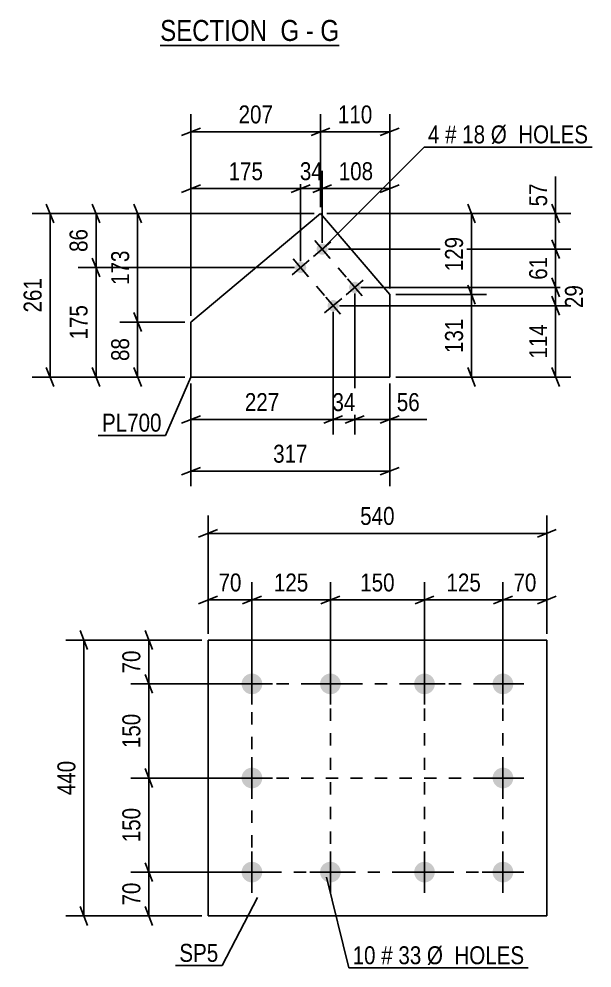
# Model space of a CAD drawing. Header units: millimetres. Extents: x 0 to 841, y 0 to 594.
# Drawn here: x 512.3 to 603.6, y 236.2 to 387.5 of the extents above; entities that cross this region are included whole.
import ezdxf

# ---------------------------------------------------------------- set-up
doc = ezdxf.new("R2010")
doc.units = ezdxf.units.MM
doc.linetypes.add('DXK_LINE_DOT2', pattern=[3.9198, 1.9599, -1.9599])
doc.styles.add('Arial Narrow', font='ARIALN.TTF', dxfattribs={"height": 0.2})

# ---------------------------------------------------------------- blocks, each defined once
blk = doc.blocks.new('Unknown-761545321-22 - 14480')
at = {"color": 6, "linetype": 'Continuous'}
blk.add_line((534.81, 383.3), (563.31, 383.3), dxfattribs=at)
at = {"color": 0, "linetype": 'Continuous'}
for points in [[(552.92, 384.05), (552.92, 387.55), (534.81, 387.55), (534.81, 384.05)], [(556.96, 384.05), (556.96, 387.55), (553.97, 387.55), (553.97, 384.05)], [(559.28, 384.05), (559.28, 387.55), (558.01, 387.55), (558.01, 384.05)], [(563.31, 384.05), (563.31, 387.55), (560.33, 387.55), (560.33, 384.05)]]:
    blk.add_wipeout(points, dxfattribs=at)
at = {"color": 7, "linetype": 'Continuous', "style": 'Arial Narrow'}
for s, p in [('SECTION ', (534.81, 384.05)), ('G', (553.97, 384.05)), ('G', (560.33, 384.05)), ('-', (558.01, 384.05))]:
    blk.add_text(s, height=3.34, dxfattribs=at).set_placement(p)
blk = doc.blocks.new('Part-761545321-2713 - 2707')
at = {"color": 2, "linetype": 'Continuous'}
for p, q in [((542.43, 244.54), (542.43, 288.54)), ((542.43, 288.54), (596.43, 288.54)), ((596.43, 288.54), (596.43, 244.54)), ((596.43, 244.54), (542.43, 244.54))]:
    blk.add_line(p, q, dxfattribs=at)
blk = doc.blocks.new('Bolt-761545321-2746 - 2707')
at = {"linetype": 'Continuous'}
for points in [[(549.43, 283.19, -1), (549.43, 279.89, -1)], [(561.93, 283.19, -1), (561.93, 279.89, -1)], [(576.93, 283.19, -1), (576.93, 279.89, -1)], [(589.43, 283.19, -1), (589.43, 279.89, -1)], [(549.43, 268.19, -1), (549.43, 264.89, -1)], [(589.43, 268.19, -1), (589.43, 264.89, -1)], [(549.43, 253.19, -1), (549.43, 249.89, -1)], [(561.93, 253.19, -1), (561.93, 249.89, -1)], [(576.93, 253.19, -1), (576.93, 249.89, -1)], [(589.43, 253.19, -1), (589.43, 249.89, -1)]]:
    blk.add_hatch(color=1, dxfattribs=at).paths.add_polyline_path(points)
at = {"color": 1, "linetype": 'Continuous'}
for p, q in [((549.43, 284.84), (549.43, 278.24)), ((561.93, 284.84), (561.93, 278.24)), ((576.93, 284.84), (576.93, 278.24)), ((589.43, 284.84), (589.43, 278.24)), ((546.13, 281.54), (552.73, 281.54)), ((558.63, 281.54), (565.23, 281.54)), ((573.63, 281.54), (580.23, 281.54)), ((586.13, 281.54), (592.73, 281.54)), ((549.43, 269.84), (549.43, 263.24)), ((589.43, 269.84), (589.43, 263.24)), ((546.13, 266.54), (552.73, 266.54)), ((586.13, 266.54), (592.73, 266.54)), ((549.43, 254.84), (549.43, 248.24)), ((561.93, 254.84), (561.93, 248.24)), ((576.93, 254.84), (576.93, 248.24)), ((589.43, 254.84), (589.43, 248.24)), ((546.13, 251.54), (552.73, 251.54)), ((558.63, 251.54), (565.23, 251.54)), ((573.63, 251.54), (580.23, 251.54)), ((586.13, 251.54), (592.73, 251.54))]:
    blk.add_line(p, q, dxfattribs=at)
blk = doc.blocks.new('Part-761545321-8554 - 8553')
at = {"color": 2, "linetype": 'Continuous'}
for p, q in [((560.36, 356.55), (539.71, 339.23)), ((571.38, 343.6), (560.36, 356.55)), ((571.38, 330.46), (571.38, 343.6)), ((539.71, 339.23), (539.71, 330.46)), ((539.71, 330.46), (571.38, 330.46))]:
    blk.add_line(p, q, dxfattribs=at)
blk = doc.blocks.new('Bolt-761545321-8555 - 8553')
at = {"linetype": 'Continuous'}
for points in [[(561.2, 350.17, -1), (560.03, 351.54, -1)], [(557.77, 347.25, -1), (556.61, 348.62, -1)], [(566.38, 344.08, -1), (565.22, 345.45, -1)], [(562.96, 341.16, -1), (561.79, 342.53, -1)]]:
    blk.add_hatch(color=1, dxfattribs=at).paths.add_polyline_path(points)
at = {"color": 1, "linetype": 'Continuous'}
for p, q in [((561.99, 352.02), (559.24, 349.69)), ((559.45, 352.22), (561.78, 349.48)), ((558.56, 349.1), (555.82, 346.77)), ((556.02, 349.31), (558.36, 346.56)), ((567.17, 345.93), (564.43, 343.59)), ((564.63, 346.13), (566.97, 343.39)), ((563.75, 343.01), (561, 340.68)), ((561.21, 343.21), (563.54, 340.47))]:
    blk.add_line(p, q, dxfattribs=at)
blk = doc.blocks.new('Rectangle-761545321-2847 - 2707')
at = {"color": 1, "linetype": 'DXK_LINE_DOT2'}
blk.add_lwpolyline([(549.43, 281.54), (589.43, 281.54), (589.43, 251.54), (549.43, 251.54), (549.43, 281.54)], close=True, dxfattribs=at)
blk = doc.blocks.new('Line-761545321-17892 - 8553')
at = {"color": 1, "linetype": 'DXK_LINE_DOT2'}
blk.add_line((560.62, 350.85), (565.8, 344.76), dxfattribs=at)
blk = doc.blocks.new('Line-761545321-2826 - 2707')
at = {"color": 1, "linetype": 'DXK_LINE_DOT2'}
blk.add_line((549.43, 266.54), (589.43, 266.54), dxfattribs=at)
blk = doc.blocks.new('Line-761545321-17899 - 8553')
at = {"color": 1, "linetype": 'DXK_LINE_DOT2'}
blk.add_line((557.19, 347.94), (562.37, 341.84), dxfattribs=at)
blk = doc.blocks.new('Line-761545321-2840 - 2707')
at = {"color": 1, "linetype": 'DXK_LINE_DOT2'}
blk.add_line((561.93, 281.54), (561.93, 251.54), dxfattribs=at)
blk = doc.blocks.new('Line-761545321-2833 - 2707')
at = {"color": 1, "linetype": 'DXK_LINE_DOT2'}
blk.add_line((576.93, 281.54), (576.93, 251.54), dxfattribs=at)
blk = doc.blocks.new('StraightDimension-761545321-7006 - 2707')
at = {"color": 7, "linetype": 'Continuous'}
for p, q in [((533.59, 280.04), (532.39, 283.04)), ((548.43, 281.54), (530.14, 281.54)), ((532.99, 266.54), (532.99, 281.54)), ((532.39, 268.04), (533.59, 265.04)), ((548.43, 266.54), (530.14, 266.54))]:
    blk.add_line(p, q, dxfattribs=at)
at = {"color": 0}
blk.add_wipeout([(532.24, 277.38), (528.04, 277.38), (528.04, 270.7), (532.24, 270.7)], dxfattribs=at)
at = {"color": 3, "style": 'Arial Narrow'}
blk.add_text('150', height=2.863, rotation=90.0002, dxfattribs=at).set_placement((531.64, 271.3))
blk = doc.blocks.new('StraightDimension-761545321-2753 - 2707')
at = {"color": 7, "linetype": 'Continuous'}
for p, q in [((532.39, 253.04), (533.59, 250.04)), ((548.43, 251.54), (530.14, 251.54)), ((532.99, 244.54), (532.99, 251.54)), ((533.59, 243.04), (532.39, 246.04)), ((541.43, 244.54), (530.14, 244.54))]:
    blk.add_line(p, q, dxfattribs=at)
at = {"color": 0}
blk.add_wipeout([(532.24, 250.47), (528.04, 250.47), (528.04, 245.61), (532.24, 245.61)], dxfattribs=at)
at = {"color": 3, "style": 'Arial Narrow'}
blk.add_text('70', height=2.863, rotation=90.0002, dxfattribs=at).set_placement((531.64, 246.21))
blk = doc.blocks.new('StraightDimension-761545321-7036 - 2707')
at = {"color": 7, "linetype": 'Continuous'}
for p, q in [((576.93, 282.54), (576.93, 297.78)), ((589.43, 282.54), (589.43, 297.78)), ((578.43, 295.53), (575.43, 294.33)), ((587.93, 294.33), (590.93, 295.53)), ((576.93, 294.93), (589.43, 294.93))]:
    blk.add_line(p, q, dxfattribs=at)
at = {"color": 0}
blk.add_wipeout([(586.52, 295.68), (586.52, 299.88), (579.83, 299.88), (579.83, 295.68)], dxfattribs=at)
at = {"color": 3, "style": 'Arial Narrow'}
blk.add_text('125', height=2.863, dxfattribs=at).set_placement((580.43, 296.28))
blk = doc.blocks.new('StraightDimension-761545321-2763 - 2707')
at = {"color": 7, "linetype": 'Continuous'}
for p, q in [((532.39, 290.04), (533.59, 287.04)), ((541.43, 288.54), (530.14, 288.54)), ((532.99, 281.54), (532.99, 288.54)), ((533.59, 280.04), (532.39, 283.04)), ((548.43, 281.54), (530.14, 281.54))]:
    blk.add_line(p, q, dxfattribs=at)
at = {"color": 0}
blk.add_wipeout([(532.24, 287.47), (528.04, 287.47), (528.04, 282.61), (532.24, 282.61)], dxfattribs=at)
at = {"color": 3, "style": 'Arial Narrow'}
blk.add_text('70', height=2.863, rotation=90.0002, dxfattribs=at).set_placement((531.64, 283.21))
blk = doc.blocks.new('StraightDimension-761545321-2778 - 2707')
at = {"color": 7, "linetype": 'Continuous'}
for p, q in [((542.43, 289.54), (542.43, 308.39)), ((596.43, 289.54), (596.43, 308.39)), ((543.93, 306.14), (540.93, 304.94)), ((594.93, 304.94), (597.93, 306.14)), ((542.43, 305.54), (596.43, 305.54))]:
    blk.add_line(p, q, dxfattribs=at)
at = {"color": 0}
blk.add_wipeout([(572.77, 306.29), (572.77, 310.49), (566.08, 310.49), (566.08, 306.29)], dxfattribs=at)
at = {"color": 3, "style": 'Arial Narrow'}
blk.add_text('540', height=2.863, dxfattribs=at).set_placement((566.68, 306.89))
blk = doc.blocks.new('StraightDimension-761545321-2789 - 2707')
at = {"color": 7, "linetype": 'Continuous'}
for p, q in [((523.24, 287.04), (522.04, 290.04)), ((541.43, 288.54), (519.79, 288.54)), ((522.64, 244.54), (522.64, 288.54)), ((522.04, 246.04), (523.24, 243.04)), ((541.43, 244.54), (519.79, 244.54))]:
    blk.add_line(p, q, dxfattribs=at)
at = {"color": 0}
blk.add_wipeout([(521.89, 269.88), (517.69, 269.88), (517.69, 263.2), (521.89, 263.2)], dxfattribs=at)
at = {"color": 3, "style": 'Arial Narrow'}
blk.add_text('440', height=2.863, rotation=90.0002, dxfattribs=at).set_placement((521.29, 263.8))
blk = doc.blocks.new('StraightDimension-761545321-2802 - 2707')
at = {"color": 7, "linetype": 'Continuous'}
for p, q in [((589.43, 282.54), (589.43, 297.78)), ((596.43, 289.54), (596.43, 297.78)), ((587.93, 294.33), (590.93, 295.53)), ((597.93, 295.53), (594.93, 294.33)), ((589.43, 294.93), (596.43, 294.93))]:
    blk.add_line(p, q, dxfattribs=at)
at = {"color": 0}
blk.add_wipeout([(595.35, 295.68), (595.35, 299.88), (590.5, 299.88), (590.5, 295.68)], dxfattribs=at)
at = {"color": 3, "style": 'Arial Narrow'}
blk.add_text('70', height=2.863, dxfattribs=at).set_placement((591.1, 296.28))
blk = doc.blocks.new('StraightDimension-761545321-2814 - 2707')
at = {"color": 7, "linetype": 'Continuous'}
for p, q in [((542.43, 289.54), (542.43, 297.78)), ((549.43, 282.54), (549.43, 297.78)), ((540.93, 294.33), (543.93, 295.53)), ((550.93, 295.53), (547.93, 294.33)), ((542.43, 294.93), (549.43, 294.93))]:
    blk.add_line(p, q, dxfattribs=at)
at = {"color": 0}
blk.add_wipeout([(548.35, 295.68), (548.35, 299.88), (543.5, 299.88), (543.5, 295.68)], dxfattribs=at)
at = {"color": 3, "style": 'Arial Narrow'}
blk.add_text('70', height=2.863, dxfattribs=at).set_placement((544.1, 296.28))
blk = doc.blocks.new('StraightDimension-761545321-7004 - 2707')
at = {"color": 7, "linetype": 'Continuous'}
for p, q in [((533.59, 265.04), (532.39, 268.04)), ((548.43, 266.54), (530.14, 266.54)), ((532.99, 251.54), (532.99, 266.54)), ((532.39, 253.04), (533.59, 250.04)), ((548.43, 251.54), (530.14, 251.54))]:
    blk.add_line(p, q, dxfattribs=at)
at = {"color": 0}
blk.add_wipeout([(532.24, 262.38), (528.04, 262.38), (528.04, 255.7), (532.24, 255.7)], dxfattribs=at)
at = {"color": 3, "style": 'Arial Narrow'}
blk.add_text('150', height=2.863, rotation=90.0002, dxfattribs=at).set_placement((531.64, 256.3))
blk = doc.blocks.new('StraightDimension-761545321-7032 - 2707')
at = {"color": 7, "linetype": 'Continuous'}
for p, q in [((549.43, 282.54), (549.43, 297.78)), ((561.93, 282.54), (561.93, 297.78)), ((547.93, 294.33), (550.93, 295.53)), ((563.43, 295.53), (560.43, 294.33)), ((549.43, 294.93), (561.93, 294.93))]:
    blk.add_line(p, q, dxfattribs=at)
at = {"color": 0}
blk.add_wipeout([(559.02, 295.68), (559.02, 299.88), (552.33, 299.88), (552.33, 295.68)], dxfattribs=at)
at = {"color": 3, "style": 'Arial Narrow'}
blk.add_text('125', height=2.863, dxfattribs=at).set_placement((552.93, 296.28))
blk = doc.blocks.new('StraightDimension-761545321-7034 - 2707')
at = {"color": 7, "linetype": 'Continuous'}
for p, q in [((561.93, 282.54), (561.93, 297.78)), ((576.93, 282.54), (576.93, 297.78)), ((563.43, 295.53), (560.43, 294.33)), ((575.43, 294.33), (578.43, 295.53)), ((561.93, 294.93), (576.93, 294.93))]:
    blk.add_line(p, q, dxfattribs=at)
at = {"color": 0}
blk.add_wipeout([(572.77, 295.68), (572.77, 299.88), (566.08, 299.88), (566.08, 295.68)], dxfattribs=at)
at = {"color": 3, "style": 'Arial Narrow'}
blk.add_text('150', height=2.863, dxfattribs=at).set_placement((566.68, 296.28))
blk = doc.blocks.new('StraightDimension-761545321-17517 - 8553')
at = {"color": 7, "linetype": 'Continuous'}
for p, q in [((539.71, 340.23), (539.71, 363.35)), ((557.19, 348.94), (557.19, 363.35)), ((541.21, 361.1), (538.21, 359.9)), ((539.71, 360.5), (557.19, 360.5)), ((555.69, 359.9), (558.69, 361.1))]:
    blk.add_line(p, q, dxfattribs=at)
at = {"color": 0}
blk.add_wipeout([(551.79, 361.25), (551.79, 365.45), (545.11, 365.45), (545.11, 361.25)], dxfattribs=at)
at = {"color": 3, "style": 'Arial Narrow'}
blk.add_text('175', height=2.863, dxfattribs=at).set_placement((545.71, 361.85))
blk = doc.blocks.new('StraightDimension-761545321-17456 - 8553')
at = {"color": 7, "linetype": 'Continuous'}
for p, q in [((530.61, 340.73), (531.81, 337.73)), ((538.71, 339.23), (528.36, 339.23)), ((531.21, 330.46), (531.21, 339.23)), ((531.81, 328.96), (530.61, 331.96)), ((538.71, 330.46), (528.36, 330.46))]:
    blk.add_line(p, q, dxfattribs=at)
at = {"color": 0}
blk.add_wipeout([(530.46, 337.28), (526.26, 337.28), (526.26, 332.42), (530.46, 332.42)], dxfattribs=at)
at = {"color": 3, "style": 'Arial Narrow'}
blk.add_text('88', height=2.863, rotation=90.0002, dxfattribs=at).set_placement((529.86, 333.02))
blk = doc.blocks.new('StraightDimension-761545321-8619 - 8553')
at = {"color": 7, "linetype": 'Continuous'}
for p, q in [((517.86, 355.05), (516.66, 358.05)), ((559.36, 356.55), (514.41, 356.55)), ((517.26, 330.46), (517.26, 356.55)), ((516.66, 331.96), (517.86, 328.96)), ((538.71, 330.46), (514.41, 330.46))]:
    blk.add_line(p, q, dxfattribs=at)
at = {"color": 0}
blk.add_wipeout([(516.51, 346.85), (512.31, 346.85), (512.31, 340.16), (516.51, 340.16)], dxfattribs=at)
at = {"color": 3, "style": 'Arial Narrow'}
blk.add_text('261', height=2.863, rotation=90.0002, dxfattribs=at).set_placement((515.91, 340.76))
blk = doc.blocks.new('StraightDimension-761545321-8563 - 8553')
at = {"color": 7, "linetype": 'Continuous'}
for p, q in [((539.71, 329.46), (539.71, 313.06)), ((571.38, 329.46), (571.38, 313.06)), ((541.21, 316.06), (538.21, 314.86)), ((539.71, 315.46), (571.38, 315.46)), ((569.88, 314.86), (572.88, 316.06))]:
    blk.add_line(p, q, dxfattribs=at)
at = {"color": 0}
blk.add_wipeout([(558.89, 316.21), (558.89, 320.41), (552.21, 320.41), (552.21, 316.21)], dxfattribs=at)
at = {"color": 3, "style": 'Arial Narrow'}
blk.add_text('317', height=2.863, dxfattribs=at).set_placement((552.81, 316.81))
blk = doc.blocks.new('StraightDimension-761545321-17516 - 8553')
at = {"color": 7, "linetype": 'Continuous'}
for p, q in [((557.19, 348.94), (557.19, 363.35)), ((560.62, 351.85), (560.62, 363.35)), ((555.69, 359.9), (558.69, 361.1)), ((557.19, 360.5), (560.62, 360.5)), ((562.12, 361.1), (559.12, 359.9))]:
    blk.add_line(p, q, dxfattribs=at)
at = {"color": 0}
blk.add_wipeout([(561.33, 361.25), (561.33, 365.45), (556.47, 365.45), (556.47, 361.25)], dxfattribs=at)
at = {"color": 3, "style": 'Arial Narrow'}
blk.add_text('34', height=2.863, dxfattribs=at).set_placement((557.07, 361.85))
blk = doc.blocks.new('StraightDimension-761545321-17475 - 8553')
at = {"color": 7, "linetype": 'Continuous'}
for p, q in [((585.01, 342.1), (583.81, 345.1)), ((572.38, 343.6), (586.81, 343.6)), ((584.41, 330.46), (584.41, 343.6)), ((583.81, 331.96), (585.01, 328.96)), ((572.38, 330.46), (586.81, 330.46))]:
    blk.add_line(p, q, dxfattribs=at)
at = {"color": 0}
blk.add_wipeout([(583.66, 340.37), (579.46, 340.37), (579.46, 333.69), (583.66, 333.69)], dxfattribs=at)
at = {"color": 3, "style": 'Arial Narrow'}
blk.add_text('131', height=2.863, rotation=90.0002, dxfattribs=at).set_placement((583.06, 334.29))
blk = doc.blocks.new('StraightDimension-761545321-17266 - 8553')
at = {"color": 7, "linetype": 'Continuous'}
for p, q in [((597.22, 358.05), (598.42, 355.05)), ((561.36, 356.55), (600.22, 356.55)), ((597.82, 350.85), (597.82, 356.55)), ((598.42, 349.35), (597.22, 352.35)), ((561.62, 350.85), (600.22, 350.85))]:
    blk.add_line(p, q, dxfattribs=at)
at = {"color": 0}
blk.add_wipeout([(597.07, 361.93), (592.87, 361.93), (592.87, 357.07), (597.07, 357.07)], dxfattribs=at)
at = {"color": 7, "linetype": 'Continuous'}
blk.add_line((597.82, 356.55), (597.82, 362.45), dxfattribs=at)
blk.add_line((597.82, 356.55), (597.82, 362.45), dxfattribs=at)
at = {"color": 3, "style": 'Arial Narrow'}
blk.add_text('57', height=2.863, rotation=90.0002, dxfattribs=at).set_placement((596.47, 357.67))
blk = doc.blocks.new('StraightDimension-761545321-17267 - 8553')
at = {"color": 7, "linetype": 'Continuous'}
for p, q in [((597.22, 352.35), (598.42, 349.35)), ((561.62, 350.85), (600.22, 350.85)), ((597.82, 344.76), (597.82, 350.85)), ((598.42, 343.26), (597.22, 346.26)), ((566.8, 344.76), (600.22, 344.76))]:
    blk.add_line(p, q, dxfattribs=at)
at = {"color": 0}
blk.add_wipeout([(597.07, 350.23), (592.87, 350.23), (592.87, 345.38), (597.07, 345.38)], dxfattribs=at)
at = {"color": 3, "style": 'Arial Narrow'}
blk.add_text('61', height=2.863, rotation=90.0002, dxfattribs=at).set_placement((596.47, 345.98))
blk = doc.blocks.new('StraightDimension-761545321-17268 - 8553')
at = {"color": 7, "linetype": 'Continuous'}
for p, q in [((597.22, 346.26), (598.42, 343.26)), ((566.8, 344.76), (600.67, 344.76)), ((597.82, 341.84), (597.82, 344.76)), ((598.42, 340.34), (597.22, 343.34)), ((563.37, 341.84), (600.67, 341.84))]:
    blk.add_line(p, q, dxfattribs=at)
at = {"color": 0}
blk.add_wipeout([(602.77, 345.73), (598.57, 345.73), (598.57, 340.87), (602.77, 340.87)], dxfattribs=at)
at = {"color": 3, "style": 'Arial Narrow'}
blk.add_text('29', height=2.863, rotation=90.0002, dxfattribs=at).set_placement((602.17, 341.47))
blk = doc.blocks.new('StraightDimension-761545321-17269 - 8553')
at = {"color": 7, "linetype": 'Continuous'}
for p, q in [((597.22, 343.34), (598.42, 340.34)), ((563.37, 341.84), (600.22, 341.84)), ((597.82, 330.46), (597.82, 341.84)), ((598.42, 328.96), (597.22, 331.96)), ((572.38, 330.46), (600.22, 330.46))]:
    blk.add_line(p, q, dxfattribs=at)
at = {"color": 0}
blk.add_wipeout([(597.07, 339.5), (592.87, 339.5), (592.87, 332.81), (597.07, 332.81)], dxfattribs=at)
at = {"color": 3, "style": 'Arial Narrow'}
blk.add_text('114', height=2.863, rotation=90.0002, dxfattribs=at).set_placement((596.47, 333.41))
blk = doc.blocks.new('StraightDimension-761545321-17409 - 8553')
at = {"color": 7, "linetype": 'Continuous'}
for p, q in [((560.36, 357.55), (560.36, 372.4)), ((571.38, 344.6), (571.38, 372.4)), ((558.86, 368.95), (561.86, 370.15)), ((560.36, 369.55), (571.38, 369.55)), ((572.88, 370.15), (569.88, 368.95))]:
    blk.add_line(p, q, dxfattribs=at)
at = {"color": 0}
blk.add_wipeout([(569.22, 370.3), (569.22, 374.5), (562.53, 374.5), (562.53, 370.3)], dxfattribs=at)
at = {"color": 3, "style": 'Arial Narrow'}
blk.add_text('110', height=2.863, dxfattribs=at).set_placement((563.13, 370.9))
blk = doc.blocks.new('StraightDimension-761545321-17474 - 8553')
at = {"color": 7, "linetype": 'Continuous'}
for p, q in [((585.01, 355.05), (583.81, 358.05)), ((561.36, 356.55), (586.81, 356.55)), ((584.41, 343.6), (584.41, 356.55)), ((583.81, 345.1), (585.01, 342.1)), ((572.38, 343.6), (586.81, 343.6))]:
    blk.add_line(p, q, dxfattribs=at)
at = {"color": 0}
blk.add_wipeout([(583.66, 353.42), (579.46, 353.42), (579.46, 346.73), (583.66, 346.73)], dxfattribs=at)
at = {"color": 3, "style": 'Arial Narrow'}
blk.add_text('129', height=2.863, rotation=90.0002, dxfattribs=at).set_placement((583.06, 347.33))
blk = doc.blocks.new('StraightDimension-761545321-17410 - 8553')
at = {"color": 7, "linetype": 'Continuous'}
for p, q in [((539.71, 340.23), (539.71, 372.4)), ((560.36, 357.55), (560.36, 372.4)), ((541.21, 370.15), (538.21, 368.95)), ((539.71, 369.55), (560.36, 369.55)), ((558.86, 368.95), (561.86, 370.15))]:
    blk.add_line(p, q, dxfattribs=at)
at = {"color": 0}
blk.add_wipeout([(553.38, 370.3), (553.38, 374.5), (546.7, 374.5), (546.7, 370.3)], dxfattribs=at)
at = {"color": 3, "style": 'Arial Narrow'}
blk.add_text('207', height=2.863, dxfattribs=at).set_placement((547.3, 370.9))
blk = doc.blocks.new('StraightDimension-761545321-17455 - 8553')
at = {"color": 7, "linetype": 'Continuous'}
for p, q in [((531.81, 355.05), (530.61, 358.05)), ((559.36, 356.55), (528.36, 356.55)), ((531.21, 339.23), (531.21, 356.55)), ((530.61, 340.73), (531.81, 337.73)), ((538.71, 339.23), (528.36, 339.23))]:
    blk.add_line(p, q, dxfattribs=at)
at = {"color": 0}
blk.add_wipeout([(530.46, 351.23), (526.26, 351.23), (526.26, 344.55), (530.46, 344.55)], dxfattribs=at)
at = {"color": 3, "style": 'Arial Narrow'}
blk.add_text('173', height=2.863, rotation=90.0002, dxfattribs=at).set_placement((529.86, 345.15))
blk = doc.blocks.new('StraightDimension-761545321-17500 - 8553')
at = {"color": 7, "linetype": 'Continuous'}
for p, q in [((523.98, 358.05), (525.18, 355.05)), ((559.36, 356.55), (521.73, 356.55)), ((524.58, 347.94), (524.58, 356.55)), ((525.18, 346.44), (523.98, 349.44)), ((556.19, 347.94), (521.73, 347.94))]:
    blk.add_line(p, q, dxfattribs=at)
at = {"color": 0}
blk.add_wipeout([(523.83, 354.67), (519.63, 354.67), (519.63, 349.81), (523.83, 349.81)], dxfattribs=at)
at = {"color": 3, "style": 'Arial Narrow'}
blk.add_text('86', height=2.863, rotation=90.0002, dxfattribs=at).set_placement((523.23, 350.41))
blk = doc.blocks.new('StraightDimension-761545321-17501 - 8553')
at = {"color": 7, "linetype": 'Continuous'}
for p, q in [((525.18, 346.44), (523.98, 349.44)), ((556.19, 347.94), (521.73, 347.94)), ((524.58, 330.46), (524.58, 347.94)), ((523.98, 331.96), (525.18, 328.96)), ((538.71, 330.46), (521.73, 330.46))]:
    blk.add_line(p, q, dxfattribs=at)
at = {"color": 0}
blk.add_wipeout([(523.83, 342.54), (519.63, 342.54), (519.63, 335.86), (523.83, 335.86)], dxfattribs=at)
at = {"color": 3, "style": 'Arial Narrow'}
blk.add_text('175', height=2.863, rotation=90.0002, dxfattribs=at).set_placement((523.23, 336.46))
blk = doc.blocks.new('StraightDimension-761545321-17515 - 8553')
at = {"color": 7, "linetype": 'Continuous'}
for p, q in [((560.62, 351.85), (560.62, 363.35)), ((571.38, 344.6), (571.38, 363.35)), ((559.12, 359.9), (562.12, 361.1)), ((560.62, 360.5), (571.38, 360.5)), ((572.88, 361.1), (569.88, 359.9))]:
    blk.add_line(p, q, dxfattribs=at)
at = {"color": 0}
blk.add_wipeout([(569.34, 361.25), (569.34, 365.45), (562.66, 365.45), (562.66, 361.25)], dxfattribs=at)
at = {"color": 3, "style": 'Arial Narrow'}
blk.add_text('108', height=2.863, dxfattribs=at).set_placement((563.26, 361.85))
blk = doc.blocks.new('StraightDimension-761545321-17597 - 8553')
at = {"color": 7, "linetype": 'Continuous'}
for p, q in [((565.8, 343.76), (565.8, 321.29)), ((571.38, 329.46), (571.38, 321.29)), ((564.3, 323.09), (567.3, 324.29)), ((572.88, 324.29), (569.88, 323.09)), ((565.8, 323.69), (571.38, 323.69))]:
    blk.add_line(p, q, dxfattribs=at)
at = {"color": 0}
blk.add_wipeout([(576.76, 324.44), (576.76, 328.64), (571.91, 328.64), (571.91, 324.44)], dxfattribs=at)
at = {"color": 7, "linetype": 'Continuous'}
blk.add_line((571.38, 323.69), (577.29, 323.69), dxfattribs=at)
blk.add_line((571.38, 323.69), (577.29, 323.69), dxfattribs=at)
at = {"color": 3, "style": 'Arial Narrow'}
blk.add_text('56', height=2.863, dxfattribs=at).set_placement((572.51, 325.04))
blk = doc.blocks.new('StraightDimension-761545321-17598 - 8553')
at = {"color": 7, "linetype": 'Continuous'}
for p, q in [((565.8, 343.76), (565.8, 321.29)), ((562.37, 340.84), (562.37, 321.29)), ((560.87, 323.09), (563.87, 324.29)), ((567.3, 324.29), (564.3, 323.09)), ((562.37, 323.69), (565.8, 323.69))]:
    blk.add_line(p, q, dxfattribs=at)
at = {"color": 0}
blk.add_wipeout([(566.52, 324.44), (566.52, 328.64), (561.66, 328.64), (561.66, 324.44)], dxfattribs=at)
at = {"color": 3, "style": 'Arial Narrow'}
blk.add_text('34', height=2.863, dxfattribs=at).set_placement((562.26, 325.04))
blk = doc.blocks.new('StraightDimension-761545321-17599 - 8553')
at = {"color": 7, "linetype": 'Continuous'}
for p, q in [((562.37, 340.84), (562.37, 321.29)), ((539.71, 329.46), (539.71, 321.29)), ((541.21, 324.29), (538.21, 323.09)), ((560.87, 323.09), (563.87, 324.29)), ((539.71, 323.69), (562.37, 323.69))]:
    blk.add_line(p, q, dxfattribs=at)
at = {"color": 0}
blk.add_wipeout([(554.39, 324.44), (554.39, 328.64), (547.7, 328.64), (547.7, 324.44)], dxfattribs=at)
at = {"color": 3, "style": 'Arial Narrow'}
blk.add_text('227', height=2.863, dxfattribs=at).set_placement((548.3, 325.04))
blk = doc.blocks.new('Mark-761545321-2709 - 2707')
at = {"color": 0}
blk.add_wipeout([(544.07, 237.23), (544.07, 240.23), (537.86, 240.23), (537.86, 237.23)], dxfattribs=at)
blk.add_wipeout([(544.07, 237.23), (544.07, 240.23), (537.86, 240.23), (537.86, 237.23)], dxfattribs=at)
at = {"color": 30, "linetype": 'Continuous'}
for p in [(550.33, 247.47), (537.26, 236.63)]:
    blk.add_line(p, (544.67, 236.63), dxfattribs=at)
at = {"color": 3, "style": 'Arial Narrow'}
blk.add_text('SP5', height=2.863, dxfattribs=at).set_placement((537.86, 237.23))
blk = doc.blocks.new('Mark-761545321-2742 - 2707')
at = {"color": 0}
for points in [[(569.13, 236.85), (569.13, 239.85), (565.47, 239.85), (565.47, 236.85)], [(571.86, 236.85), (571.86, 239.85), (570.03, 239.85), (570.03, 236.85)], [(576.41, 236.85), (576.41, 239.85), (572.76, 239.85), (572.76, 236.85)], [(592.84, 236.85), (592.84, 239.85), (577.31, 239.85), (577.31, 236.85)]]:
    blk.add_wipeout(points, dxfattribs=at)
for points in [[(569.13, 236.85), (569.13, 239.85), (565.47, 239.85), (565.47, 236.85)], [(571.86, 236.85), (571.86, 239.85), (570.03, 239.85), (570.03, 236.85)], [(576.41, 236.85), (576.41, 239.85), (572.76, 239.85), (572.76, 236.85)], [(592.84, 236.85), (592.84, 239.85), (577.31, 239.85), (577.31, 236.85)]]:
    blk.add_wipeout(points, dxfattribs=at)
at = {"color": 7, "linetype": 'Continuous'}
for p, q in [((561.29, 250.73), (564.87, 236.25)), ((564.87, 236.25), (593.44, 236.25))]:
    blk.add_line(p, q, dxfattribs=at)
at = {"color": 3, "style": 'Arial Narrow'}
for s, height, p in [('10', 2.863, (565.47, 236.85)), ('#', 2.86, (570.03, 236.85)), ('33', 2.863, (572.76, 236.85)), ('Ø  HOLES', 2.863, (577.31, 236.85))]:
    blk.add_text(s, height=height, dxfattribs=at).set_placement(p)
blk = doc.blocks.new('Mark-761545321-17754 - 8553')
at = {"color": 0}
for points in [[(579.31, 367.72), (579.31, 370.72), (577.48, 370.72), (577.48, 367.72)], [(582.03, 367.72), (582.03, 370.72), (580.21, 370.72), (580.21, 367.72)], [(586.59, 367.72), (586.59, 370.72), (582.93, 370.72), (582.93, 367.72)], [(603.02, 367.72), (603.02, 370.72), (587.49, 370.72), (587.49, 367.72)]]:
    blk.add_wipeout(points, dxfattribs=at)
for points in [[(579.31, 367.72), (579.31, 370.72), (577.48, 370.72), (577.48, 367.72)], [(582.03, 367.72), (582.03, 370.72), (580.21, 370.72), (580.21, 367.72)], [(586.59, 367.72), (586.59, 370.72), (582.93, 370.72), (582.93, 367.72)], [(603.02, 367.72), (603.02, 370.72), (587.49, 370.72), (587.49, 367.72)]]:
    blk.add_wipeout(points, dxfattribs=at)
at = {"color": 7, "linetype": 'Continuous'}
for p, q in [((560.62, 350.85), (576.88, 367.12)), ((576.88, 367.12), (603.62, 367.12))]:
    blk.add_line(p, q, dxfattribs=at)
at = {"color": 3, "style": 'Arial Narrow'}
for s, height, p in [('Ø  HOLES', 2.863, (587.49, 367.72)), ('4', 2.86, (577.48, 367.72)), ('#', 2.86, (580.21, 367.72)), ('18', 2.863, (582.93, 367.72))]:
    blk.add_text(s, height=height, dxfattribs=at).set_placement(p)
blk = doc.blocks.new('Mark-761545321-8622 - 8553')
at = {"color": 0}
blk.add_wipeout([(535.03, 321.76), (535.03, 324.76), (525.53, 324.76), (525.53, 321.76)], dxfattribs=at)
blk.add_wipeout([(535.03, 321.76), (535.03, 324.76), (525.53, 324.76), (525.53, 321.76)], dxfattribs=at)
at = {"color": 30, "linetype": 'Continuous'}
for p in [(539.71, 330.46), (524.93, 321.16)]:
    blk.add_line(p, (535.63, 321.16), dxfattribs=at)
at = {"color": 3, "style": 'Arial Narrow'}
blk.add_text('PL700', height=2.863, dxfattribs=at).set_placement((525.53, 321.76))

msp = doc.modelspace()

# ---------------------------------------------------------------- block references
for name in ['Unknown-761545321-22 - 14480', 'Part-761545321-8554 - 8553', 'Bolt-761545321-8555 - 8553', 'Line-761545321-17892 - 8553', 'Line-761545321-17899 - 8553', 'Part-761545321-2713 - 2707', 'Bolt-761545321-2746 - 2707', 'Rectangle-761545321-2847 - 2707', 'Line-761545321-2840 - 2707', 'Line-761545321-2833 - 2707', 'Line-761545321-2826 - 2707']:
    msp.add_blockref(name, (0, 0))

# ---------------------------------------------------------------- next in the draw order: block references
for name in ['StraightDimension-761545321-17517 - 8553', 'StraightDimension-761545321-7036 - 2707', 'StraightDimension-761545321-7006 - 2707', 'StraightDimension-761545321-2753 - 2707', 'Mark-761545321-2742 - 2707']:
    msp.add_blockref(name, (0, 0))

# ---------------------------------------------------------------- next in the draw order: block references
for name in ['StraightDimension-761545321-17456 - 8553', 'StraightDimension-761545321-2763 - 2707']:
    msp.add_blockref(name, (0, 0))

# ---------------------------------------------------------------- next in the draw order: block references
for name in ['StraightDimension-761545321-8619 - 8553', 'StraightDimension-761545321-2778 - 2707']:
    msp.add_blockref(name, (0, 0))

# ---------------------------------------------------------------- next in the draw order: block references
for name in ['StraightDimension-761545321-17516 - 8553', 'StraightDimension-761545321-8563 - 8553', 'StraightDimension-761545321-2802 - 2707', 'StraightDimension-761545321-2789 - 2707']:
    msp.add_blockref(name, (0, 0))

# ---------------------------------------------------------------- next in the draw order: block references
for name in ['StraightDimension-761545321-17266 - 8553', 'StraightDimension-761545321-17475 - 8553', 'StraightDimension-761545321-2814 - 2707', 'StraightDimension-761545321-7004 - 2707', 'Mark-761545321-2709 - 2707']:
    msp.add_blockref(name, (0, 0))

# ---------------------------------------------------------------- next in the draw order: block references
for name in ['StraightDimension-761545321-17267 - 8553', 'StraightDimension-761545321-7032 - 2707']:
    msp.add_blockref(name, (0, 0))

# ---------------------------------------------------------------- next in the draw order: block references
for name in ['StraightDimension-761545321-17268 - 8553', 'StraightDimension-761545321-7034 - 2707']:
    msp.add_blockref(name, (0, 0))

# ---------------------------------------------------------------- next in the draw order: block references
for name in ['StraightDimension-761545321-17409 - 8553', 'StraightDimension-761545321-17269 - 8553']:
    msp.add_blockref(name, (0, 0))

# ---------------------------------------------------------------- next in the draw order: block references
msp.add_blockref('StraightDimension-761545321-17474 - 8553', (0, 0))

# ---------------------------------------------------------------- next in the draw order: block references
for name in ['StraightDimension-761545321-17410 - 8553', 'StraightDimension-761545321-17597 - 8553']:
    msp.add_blockref(name, (0, 0))

# ---------------------------------------------------------------- next in the draw order: block references
for name in ['StraightDimension-761545321-17455 - 8553', 'StraightDimension-761545321-17598 - 8553']:
    msp.add_blockref(name, (0, 0))

# ---------------------------------------------------------------- next in the draw order: block references
msp.add_blockref('StraightDimension-761545321-17500 - 8553', (0, 0))

# ---------------------------------------------------------------- next in the draw order: block references
for name in ['StraightDimension-761545321-17515 - 8553', 'StraightDimension-761545321-17501 - 8553']:
    msp.add_blockref(name, (0, 0))

# ---------------------------------------------------------------- next in the draw order: block references
for name in ['Mark-761545321-17754 - 8553', 'StraightDimension-761545321-17599 - 8553']:
    msp.add_blockref(name, (0, 0))

# ---------------------------------------------------------------- next in the draw order: block references
msp.add_blockref('Mark-761545321-8622 - 8553', (0, 0))

doc.saveas('drawing.dxf')
